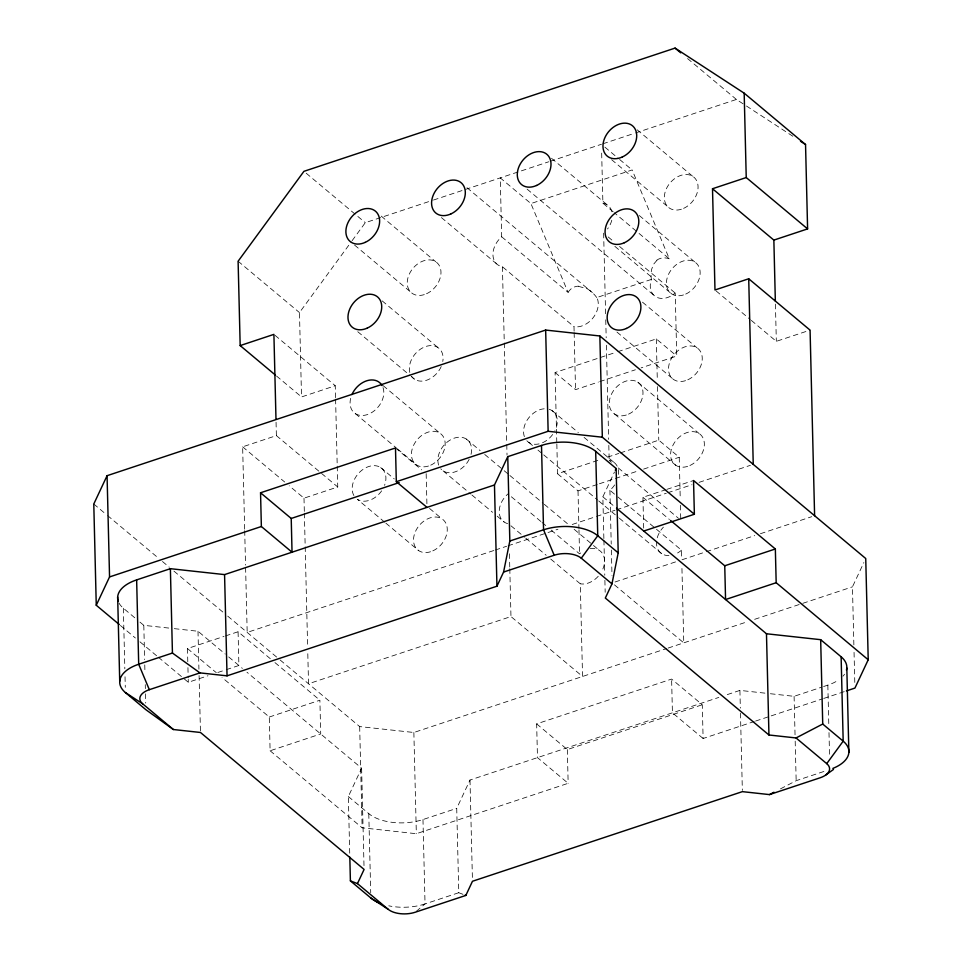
<?xml version="1.0" encoding="UTF-8"?>
<svg xmlns="http://www.w3.org/2000/svg" width="962" height="962" viewBox="0 0 962 962"><rect width="100%" height="100%" fill="white"/><g stroke="black" fill="none" stroke-linecap="round" stroke-linejoin="round"><path stroke-width="0.72" stroke-dasharray="4.81 3.61" d="M349.723 853.198L348.34 796.524L361.616 768.205L246.969 672.234M462.987 894.335L458.778 892.712L456.722 808.357L469.997 780.038L718.818 697.414M603.871 538.576L602.849 496.813L614.477 472.029M853.871 644.913L852.452 586.844L863.84 562.566M335.558 397.655L335.269 385.738L301.527 396.945L299.471 312.59L351.25 241.871M352.128 240.668L365.295 222.691L432.058 200.517M416.318 911.303L425.036 903.919L458.778 892.712M656.974 260.269L653.571 264.249L651.659 269.252A30.399 26.972 49.7 0 0 651.382 279.425A19.733 14.538 -50.1 0 0 656 296.885A19.733 14.538 -50.1 0 0 675.216 293.061L676.755 356.036L641.113 367.869M780.459 788.876L796.163 780.687L827.079 770.418M433.477 200.048L548.713 161.784M550.144 161.315L601.454 144.264M602.885 143.795L634.138 133.417M635.557 132.948L736.411 99.459L745.213 105.195M574.11 331.168L574.001 326.671L502.417 266.763A19.733 14.538 -50.1 0 1 492.941 254.798A19.733 14.538 -50.1 0 1 501.683 236.796L500.252 177.874L530.928 203.559L632.142 169.949L669.287 258.754L614.345 212.77M651.334 279.437L596.849 297.523A19.733 14.538 -50.1 0 1 593.097 317.785A19.733 14.538 -50.1 0 1 574.001 326.671M244.661 529.136L242.64 446.825L276.383 435.618L337.746 486.976L304.004 498.172L289.237 485.81M556.794 442.496L555.086 372.522L616.389 352.176M617.808 351.695L656.3 338.913L676.755 356.036M555.086 372.522L575.541 389.646L598.352 382.07M599.771 381.601L635.413 369.769M751.334 320.418L776.334 341.342L810.076 330.134M556.842 443.987L557.563 473.761L600.324 459.559M607.455 457.19L618.867 453.403M620.286 452.934L658.778 440.151L679.232 457.263L680.254 499.242M557.563 473.761L578.018 490.873L597.979 484.247M599.398 483.778L637.89 470.995M643.59 469.107L679.232 457.263M187.794 661.748L187.47 648.544L224.026 636.411M225.433 635.942L238.083 631.745L270.346 658.742M643.686 528.114L642.929 497.306L665.427 489.838M666.834 489.369L693.542 480.507M493.807 550.517L247.186 632.419L245.575 566.558M495.226 550.048L506.625 546.26M508.056 545.791L557.948 529.22M572.21 524.482L595.009 516.919M596.44 516.438L614.971 510.281M616.401 509.812L666.293 493.241M667.712 492.772L691.955 484.728M699.085 482.359L750.396 465.319M158.381 657.25L188.299 682.286L207.972 675.757M217.821 672.486L224.843 670.153M226.25 669.684L238.901 665.488L238.083 631.745M550.745 559.078L580.29 583.802L582.551 676.466L510.966 616.558L308.537 683.766L307.768 652.344M615.031 581.998L676.334 561.64M682.034 559.752L704.845 552.176M706.264 551.707L754.737 535.606M760.437 533.718L811.76 516.678M269.288 717.027L319.889 700.216L320.719 733.958L270.106 750.769L269.288 717.027L222.042 677.476M280.134 659.992L359.668 726.575L413.864 732.491L666.654 648.544M668.085 648.063L747.558 621.68M754.641 619.324L801.418 603.787M802.837 603.318L852.452 586.844M270.106 750.769L362.145 827.801L416.342 833.717L568.157 783.308L537.481 757.623L536.652 723.881L671.608 679.076L702.284 704.749L703.114 738.491L754.184 721.536M727.26 694.612L739.91 690.403L767.003 693.361M536.652 723.881L567.327 749.566L702.284 704.749M348.34 796.524L368.783 813.636A39.466 20.442 -1.4 0 0 422.979 819.552L456.722 808.357M770.394 693.734L794.095 696.32L821.512 687.217M823.616 686.519L827.837 685.124A39.466 20.442 -1.4 0 0 838.816 679.797M755.603 721.055L769.792 716.353M771.211 715.872L822.294 698.917M823.712 698.448L844.997 691.377M578.499 286.327L587.012 288.732M139.971 622.125L143.807 625.336L170.899 628.294M174.29 628.655L198.004 631.252L225.264 654.076M746.464 106.012L792.965 136.339M687.553 58.562L736.411 99.459M637.157 129.798L692.832 176.395M604.87 147.126L618.506 158.538M619.636 159.488L632.142 169.949M611.616 159.68L669.564 208.177M639.261 215.512L694.937 262.109M716.113 290.933L750.204 319.468M551.503 158.273L607.491 205.086M601.671 153.102L602.897 203.186L613.203 211.808M608.176 236.953L613.864 241.715M619.54 246.464L675.216 293.061M614.85 246.344L671.656 293.891M527.092 189.117L655.459 296.549M642.484 302.164L697.029 347.823M466.991 187.722L592.364 292.604M616.943 332.046L673.749 379.605M501.683 236.796L568.073 292.364L530.928 203.559M637.758 382.179L699.121 433.525M381.217 216.113L435.75 261.76M614.49 413.961L675.853 465.307M306.205 173.232L365.295 222.691M354.533 245.045L412.482 293.542M552.068 410.63L578.354 432.599M584.066 437.385L613.78 462.217M611.459 462.217L609.187 460.317A19.733 14.538 -50.1 0 1 618.061 477.356M618.277 467.929L678.499 518.338M642.929 497.306L669.432 519.492M614.658 484.932A19.733 14.538 -50.1 0 1 609.92 490.283L616.738 495.983M617.869 496.945L655.362 528.318M656.505 529.28L681.505 550.204L681.721 559.162M382.167 300.878L437.854 347.474M602.849 496.813L615.632 507.515M528.799 442.412L533.381 446.248M537.962 450.084L542.544 453.92M543.698 454.882L597.558 499.963M598.701 500.925L618.193 517.231M619.336 518.193L661.736 553.691M357.768 331.71L410.028 375.457M411.171 376.407L414.574 379.256M466.378 439.081L480.122 450.601M484.716 454.437L503.054 469.781M504.196 470.743L508.778 474.579M509.92 475.541L543.157 503.354M544.312 504.316L568.374 524.458M574.11 529.256L599.314 550.36M238.107 261.231L299.471 312.59M383.129 385.63L439.947 433.189M511.375 496.777L540.921 521.512M542.063 522.462L546.608 526.262M551.154 530.074L579.557 553.847A19.733 14.538 -50.1 0 1 582.936 551.394M614.453 584.848L683.766 642.856L681.902 566.642M510.978 525.793L524.615 537.205M525.745 538.155L546.2 555.278M275.048 335.341L335.269 385.738M355.315 413.612L396.224 447.847M397.354 448.797L416.666 464.971M395.49 447.967L421.621 469.841M276.527 376.022L301.527 396.945M380.675 467.544L394.312 478.956M429.545 508.441L442.039 518.903M703.114 738.491L672.426 712.818L671.608 679.076M384.68 522.15L357.407 499.326A19.733 14.538 -50.1 0 0 382.058 490.247M385.81 523.1L418.771 550.685M242.64 446.825L284.692 482.01M93.783 504.016L106.373 514.562M107.528 515.524L157.888 557.671M162.47 561.507L169.336 567.255M173.918 571.091L223.136 612.289M227.717 616.125L278.992 659.042M274.952 662.602L319.889 700.216M228.679 656.926L242.364 668.374M187.47 648.544L216.282 672.654M119.023 603.066A39.466 20.442 -1.4 0 0 123.352 608.212L136.135 618.915M120.418 625.48L135.377 637.998M139.971 641.846L157.239 656.288M441.426 217.592L497.823 264.851M443.097 470.863L470.731 494.011M471.885 494.985L492.604 512.337M497.21 516.197L504.112 521.993M854.052 652.356L854.821 683.609M827.837 685.124L828.835 725.985M828.991 732.575L829.569 756.3M794.095 696.32L795.069 735.87M795.189 741.137L796.163 780.687M775.42 304.124L776.334 341.342M739.91 690.403L740.343 708.128M740.463 713.191L742.351 790.379M680.399 505.242L680.735 518.734M656.3 338.913L657.323 380.603M657.467 386.556L658.778 440.151M603.631 233.153L605.603 313.852M605.747 319.829L606.192 337.77M606.373 345.238L608.669 439.393M608.814 445.37L609.15 458.826M609.92 490.283L611.231 544.083M611.375 550.06L612 575.468M603.92 540.199L604.773 575.264M604.894 580.327L605.182 592.255M574.146 332.672L575.541 389.646M578.018 490.873L578.932 528.354M578.968 529.858L579.557 553.847M567.327 749.566L568.157 783.308M502.417 266.763L504.244 341.486M504.28 342.977L506.733 443.109M506.77 444.612L507.022 455.074M509.439 553.787L509.764 567.231M509.8 568.722L510.966 616.558M469.997 780.038L472.414 878.739M426.166 473.641L426.924 504.449M422.979 819.552L425.036 903.919A39.466 20.442 -1.4 0 1 388.768 905.819M413.864 732.491L416.342 833.717M368.783 813.636L370.719 892.724M361.616 768.205L363.997 865.632M359.668 726.575L362.145 827.801M335.594 399.146L337.193 464.646M337.229 466.137L337.746 486.976M304.004 498.172L304.329 511.652M304.365 513.143L307.624 646.356M276.058 422.222L276.383 435.618M244.697 530.639L245.538 565.067M198.004 631.252L198.93 669.203M199.086 675.54L200.445 731.216M187.939 667.616L188.191 677.885M188.227 679.352L188.299 682.286M143.807 625.336L144.649 659.607M144.769 664.874L144.961 672.787M145.262 684.643L145.358 688.6M145.478 693.879L145.707 703.102M123.352 608.212L124.832 668.843M125.024 676.755L125.288 687.301M549.206 409.295A19.733 14.538 -50.1 0 1 554.846 430.928M552.657 434.487A19.733 14.538 -50.1 0 1 526.467 440.355M524.362 436.652A19.733 14.538 -50.1 0 1 528.631 417.989A19.733 14.538 -50.1 0 1 545.935 408.754M438.672 465.103A19.733 14.538 -50.1 0 1 454.329 438.107A19.733 14.538 -50.1 0 1 471.043 454.353M469.155 459.379A19.733 14.538 -50.1 0 1 440.764 468.807M353.872 495.538A19.733 14.538 -50.1 0 1 368.626 466.558A19.733 14.538 -50.1 0 1 384.559 485.341M383.02 387.59A19.733 14.538 -50.1 0 1 366.762 414.778A19.733 14.538 -50.1 0 1 350.998 397.078M409.812 372.426A19.733 14.538 -50.1 0 1 425.805 346.5A19.733 14.538 -50.1 0 1 442.785 361.484M441.221 366.534A19.733 14.538 -50.1 0 1 426.623 380.243A19.733 14.538 -50.1 0 1 411.604 376.37M656.854 260.101A15.2 13.492 49.7 0 1 669.275 258.814M568.133 292.4A15.2 13.492 49.7 0 1 578.475 286.123M590.187 548.665A19.733 14.538 -50.1 0 1 601.563 571.656M598.244 576.274A19.733 14.538 -50.1 0 1 580.29 583.802M844.528 674.23A39.466 20.442 -1.4 0 1 842.965 676.202M681.505 550.204A19.733 14.538 -50.1 0 1 675.396 554.052M668.951 555.567A19.733 14.538 -50.1 0 1 656.781 545.995A19.733 14.538 -50.1 0 1 663.407 527.14M507.623 523.641A19.733 14.538 -50.1 0 1 499.218 511.315A19.733 14.538 -50.1 0 1 507.972 493.927M587.06 288.636A29.113 25.842 49.7 0 1 596.765 297.583M602.897 203.186A19.733 14.538 -50.1 0 1 612.133 212.758M611.784 220.226A19.733 14.538 -50.1 0 1 607.539 228.968M432.816 550.877A19.733 14.538 -50.1 0 0 443.662 520.189A19.733 14.538 -50.1 0 0 414.73 533.297A19.733 14.538 -50.1 0 0 432.816 550.877M430.723 465.163A19.733 14.538 -50.1 0 0 441.57 434.487A19.733 14.538 -50.1 0 0 412.638 447.583A19.733 14.538 -50.1 0 0 430.723 465.163M426.527 293.747A19.733 14.538 -50.1 0 0 437.373 263.059A19.733 14.538 -50.1 0 0 408.453 276.166A19.733 14.538 -50.1 0 0 426.527 293.747M683.609 208.381A19.733 14.538 -50.1 0 0 694.456 177.693A19.733 14.538 -50.1 0 0 665.536 190.801A19.733 14.538 -50.1 0 0 683.609 208.381M685.714 294.083A19.733 14.538 -50.1 0 0 696.548 263.408A19.733 14.538 -50.1 0 0 667.628 276.503A19.733 14.538 -50.1 0 0 685.714 294.083M687.806 379.798A19.733 14.538 -50.1 0 0 698.652 349.122A19.733 14.538 -50.1 0 0 669.72 362.217A19.733 14.538 -50.1 0 0 687.806 379.798M628.535 414.153A19.733 14.538 -50.1 0 0 639.381 383.465A19.733 14.538 -50.1 0 0 610.461 396.572A19.733 14.538 -50.1 0 0 628.535 414.153M689.898 465.512A19.733 14.538 -50.1 0 0 700.745 434.824A19.733 14.538 -50.1 0 0 671.813 447.931A19.733 14.538 -50.1 0 0 689.898 465.512"/><path stroke-width="1.44" d="M388.131 909.27L357.455 883.597L364.093 869.432L200.469 732.479L173.376 729.521L142.701 703.847A19.733 10.221 -1.4 0 1 149.338 689.682L199.952 672.883L227.044 675.841L496.945 586.207L503.583 572.053L509.824 541.017L507.756 456.661L541.498 445.454A39.466 20.442 -1.4 0 1 595.682 451.37L616.137 468.494L618.205 552.849L611.964 583.886L605.326 598.039L768.951 734.992L796.043 737.95L826.731 763.636A19.733 10.221 -1.4 0 1 820.081 777.801L769.48 794.6L742.375 791.642L472.474 881.264L465.836 895.43L415.223 912.229A19.733 10.221 -1.4 0 1 388.131 909.27L370.851 898.003L350.396 880.879L349.819 857.154M846.416 690.908L854.929 688.083L868.217 659.764L865.74 558.525L599.855 335.978L545.658 330.062L107.071 475.697L93.783 504.016L96.26 605.254L119.264 624.506M96.26 605.254L109.548 576.935L107.071 475.697M496.945 586.207L494.468 484.98L507.756 456.661M615.307 470.262L616.137 468.494M503.583 572.053L554.196 555.242A19.733 10.221 -1.4 0 1 581.288 558.2L597.751 535.726L595.682 451.37M826.731 763.636L843.181 741.161L841.125 656.806L820.67 639.682L766.473 633.766L616.486 508.225M825.757 774.999L833.501 769.444M796.043 737.95L822.726 724.037L820.67 639.682M769.48 794.6L772.221 793.169M773.003 792.76L773.989 792.243M807.599 228.896L746.235 177.549L712.505 188.744L773.857 240.103L807.599 228.896L805.543 144.54L744.179 93.182L675.059 48.1L303.932 171.332L238.107 261.231L240.175 345.586L275.397 375.072M240.175 345.586L273.905 334.379L275.986 419.24M814.61 515.728L810.076 330.134L748.713 278.776L714.982 289.983L712.505 188.744M260.546 492.772L291.221 518.458L292.039 552.2L261.363 526.515L260.546 492.772L395.49 447.967L396.32 481.709L426.996 507.383M109.548 576.935L261.363 526.515M396.32 481.709L548.136 431.289L602.332 437.205L694.372 514.249L643.758 531.048M291.221 518.458L399.182 482.599M118.194 601.118A39.466 20.442 -1.4 0 1 136.64 579.894L170.382 568.686L224.567 574.603L494.468 484.98M199.952 672.883L172.439 653.042L138.696 664.249A39.466 20.442 -1.4 0 0 125.421 692.568L145.863 709.691L173.376 729.521M509.824 541.017L543.554 529.809A39.466 20.442 -1.4 0 1 597.751 535.726L618.205 552.849M670.586 520.454L724.747 565.776L775.348 548.977L776.178 582.719L868.217 659.764M776.178 582.719L725.564 599.53L724.747 565.776M465.103 895.153L465.836 895.43M350.396 880.879L357.455 883.597M800.504 141.258L805.543 144.54M125.421 692.568L142.701 703.847M675.059 48.1L680.735 52.85M775.348 548.977L693.542 480.507L694.372 514.249M822.726 724.037L843.181 741.161A39.466 20.442 -1.4 0 1 832.839 768.41M581.288 558.2L611.964 583.886M554.196 555.242L543.554 529.809L541.498 445.454M149.338 689.682L138.696 664.249L136.64 579.894M846.813 667.989L848.869 752.356M773.857 240.103L775.348 301.142M766.473 633.766L768.951 734.992M744.179 93.182L746.235 177.549M748.713 278.776L753.246 464.369M599.855 335.978L602.332 437.205M545.658 330.062L548.136 431.289M224.567 574.603L227.044 675.841M170.382 568.686L172.439 653.042M117.665 597.017L119.721 681.373M351.948 394.552A19.733 14.538 -50.1 0 1 367.135 380.663A19.733 14.538 -50.1 0 1 382.118 385.618M841.125 656.806A39.466 20.442 -1.4 0 1 846.464 670.093M380.748 903.522A39.466 20.442 -1.4 0 1 370.851 898.003M450.865 213.937A19.733 14.538 -50.1 0 0 461.712 183.249A19.733 14.538 -50.1 0 0 432.78 196.356A19.733 14.538 -50.1 0 0 450.865 213.937M536.555 185.474A19.733 14.538 -50.1 0 0 547.402 154.798A19.733 14.538 -50.1 0 0 518.482 167.893A19.733 14.538 -50.1 0 0 536.555 185.474M367.268 328.102A19.733 14.538 -50.1 0 0 378.114 297.414A19.733 14.538 -50.1 0 0 349.182 310.522A19.733 14.538 -50.1 0 0 367.268 328.102M365.175 242.388A19.733 14.538 -50.1 0 0 376.022 211.7A19.733 14.538 -50.1 0 0 347.09 224.807A19.733 14.538 -50.1 0 0 365.175 242.388M622.258 157.022A19.733 14.538 -50.1 0 0 633.104 126.335A19.733 14.538 -50.1 0 0 604.172 139.442A19.733 14.538 -50.1 0 0 622.258 157.022M624.35 242.737A19.733 14.538 -50.1 0 0 635.197 212.049A19.733 14.538 -50.1 0 0 606.264 225.156A19.733 14.538 -50.1 0 0 624.35 242.737M626.442 328.439A19.733 14.538 -50.1 0 0 637.289 297.763A19.733 14.538 -50.1 0 0 608.357 310.858A19.733 14.538 -50.1 0 0 626.442 328.439"/></g></svg>
